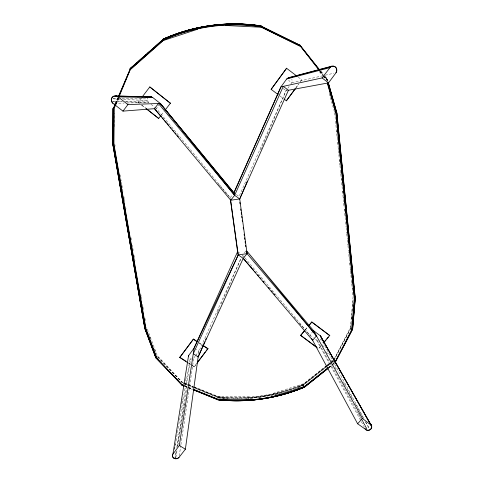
<?xml version="1.0" encoding="UTF-8"?>
<svg xmlns="http://www.w3.org/2000/svg" width="483" height="483" viewBox="0 0 483 483"><rect width="100%" height="100%" fill="white"/><g stroke="black" fill="none" stroke-linecap="round" stroke-linejoin="round"><path stroke-width="0.36" stroke-dasharray="2.42 1.81" d="M188.539 363.228L194.202 366.911L196.418 363.711M114.713 126.643L114.797 113.131M350.743 327.456L353.164 299.007M351.219 325.216L351.413 322.97M351.793 318.478L351.986 316.232M352.373 311.74L352.566 309.494M352.946 305.002L353.2 302.008M127.071 103L148.655 102.481L147.442 100.585L147.713 98.339M198.555 354.069L198.948 351.213L240.939 258.508L223.321 299.116M179.241 455.928L180.787 445.537M180.896 444.795L193.701 358.712M176.132 451.931L175.208 457.884L176.361 451.194M176.826 447.469L190.61 358.941M174.441 449.256L174.918 446.286M175.039 445.543L175.275 444.058M181.686 403.957L182.163 400.987M182.284 400.244L182.52 398.759M185.369 380.936L185.846 377.966M175.878 457.371L176.977 450.717M177.835 445.543L184.198 407.109M184.319 406.366L184.687 404.15M177.128 446.739L187.187 388.036M174.538 449.275L190.103 358.899L189.052 357.921M363.838 418.532L321.05 338.8M115.854 104.358L118.444 98.127M116.252 104.449L118.534 98.955M115.045 103.724L117.707 97.481M115.582 103.767L117.918 98.272M115.968 103.815L118.335 98.266M115.371 103.742L117.737 98.2M115.691 103.905L118.039 98.399M260.663 149.996L286.033 90.701L287.367 88.884M217.03 313.57L217.93 311.505M218.231 310.817L219.729 307.375M221.226 303.934L222.126 301.869M287.838 90.369L286.033 90.701L239.037 196.496L236.259 194.516M290.911 84.042L292.306 81.796L291.847 79.152M334.526 358.458L350.441 327.474L353.055 296.785L348.563 251.812M350.676 328.132L333.892 360.07L332.117 361.477M350.948 328.156L333.94 360.36L332.165 361.767M287.808 88.28L289.136 86.463M295.596 88.22L298.669 84.024M300.432 81.627L301.851 79.87L300.535 81.669M296.133 87.671L298.772 84.072M139.261 103.271L138.084 102.348L141.73 97.554M193.81 357.969L195.096 356.285M195.524 355.717L198.948 351.213L195.935 349.233M194.202 366.911L196.418 364.007M229.691 197.161L156.365 108.53L158.967 105.137M161.4 114.96L164.099 111.446M230.168 197.74L232.317 195.072M244.398 252.754L245.823 251.015M138.084 102.348L139.315 103.205M305.244 329.684L307.128 327.48M305.347 329.949L307.701 327.19M310.545 336.44L309.845 335.142L313.141 331.296M320.398 346.281L318.551 348.835L320.513 346.559M319.824 340.213L320.96 339.271M326.762 365.408L303.729 383.689L273.45 393.301M327.353 364.937L330.897 362.123M331.489 361.652L333.85 359.781M326.804 365.691L303.765 383.979A167.975 162.536 -12.5 0 1 217.616 396.585L193.9 386.998M327.389 365.226L331.525 361.942M193.937 387.294L217.658 396.881A167.987 162.536 -12.5 0 0 303.813 384.269L331.573 362.238M331.628 362.522L303.861 384.553A168.012 162.542 -12.5 0 1 217.694 397.165L188.388 385.325M332.219 362.051L333.988 360.644M326.955 366.531L303.91 384.818A168.048 162.566 -12.5 0 1 217.724 397.431L188.412 385.591M327.546 366.06L334.049 360.904M328.531 367.442L332.618 364.2M333.204 363.741L334.369 362.811M328.549 367.684L332.636 364.442M333.222 363.977L334.387 363.053M328.555 367.871L334.393 363.246M328.531 368.088L333.216 364.309M324.962 76.924C328.084 81.18 327.885 78.892 324.999 76.211M291.792 82.828L322.252 75.879M325.156 75.221L333.856 73.235M327.709 80.613L327.323 79.14L325.759 78.928L323.435 76M315.429 339.326L317.953 340.587M114.417 103.302L124.095 103.072M113.239 101.484L122.235 101.364M125.23 101.321L147.713 101.013M113.04 98.78L118.305 98.792M122.066 98.804L147.647 98.888M249.337 396.833L217.579 396.301L193.858 386.708M111.736 101.502L122.29 101.78M126.051 101.883L148.655 102.481M137.19 97.82L142.449 98.079M113.034 98.846L119.766 99.19M123.503 99.377L147.442 100.585M190.103 358.899L192.149 359.062M184.657 385.784L192.934 389.123M184.699 386.02L192.288 389.081M184.741 386.207L192.325 389.268M184.778 386.34L186.879 387.245M187.537 387.457L192.385 389.467M183.395 382.476L182 381.914L157.186 355.47L146.633 327.245M184.089 382.759L187.579 384.172M188.279 384.45L193.158 386.424M157.657 356.714L182.043 382.204L183.437 382.765M184.132 383.049L187.621 384.462M188.316 384.74L193.2 386.714M185.569 383.907L187.658 384.752M188.358 385.036L193.242 387.01M183.504 383.351L187.694 385.042M183.528 383.617L187.718 385.307M188.545 362.932L194.202 366.615M199.123 342.809L202.268 344.88M199.129 343.087L202.274 345.158M237.594 251.673L240.045 253.376M306.886 331.73L309.845 335.142L313.195 337.653M279.917 95.96L283.43 98.604M283.213 88.57L286.033 90.701M288.599 80.407L289.993 81.458M298.228 77.147L301.851 79.87M141.664 105.046L145.788 108.264M141.616 105.113L145.739 108.337M151.028 104.34L153.992 106.671M154.59 107.135L156.365 108.53M157.41 356.804L182.109 382.784M294.545 317.512L295.536 318.647M299.484 323.199L304.912 329.454M218.449 183.951L221.866 187.972M222.355 188.551L224.311 190.845M224.8 191.419L226.75 193.719M227.239 194.293L229.685 197.167M242.979 255.652L244.434 257.379M244.917 257.952L309.845 335.142M320.03 71.357L322.801 74.841M323.266 75.42L326.043 78.91M321.273 71.526L324.534 75.626M320.549 71.049L322.873 73.977M324.733 76.314L327.057 79.242L327.462 80.685M319.71 71.309L322.964 75.414M320.277 71.013L323.091 74.557M319.861 71.164L323.061 75.276M323.519 75.861L326.267 79.381M319.583 71.895L322.354 75.451M322.819 76.042L325.125 79.001M322.403 344.826L323.876 347.458M326.454 352.065L327.559 354.045M330.873 359.968L331.978 361.942M334.924 367.213L336.029 369.187M343.395 382.355L344.131 383.671M344.5 384.329L345.605 386.303M347.078 388.936L352.234 398.155M355.548 404.084L363.651 418.568M365.492 421.858L369.175 428.445L365.619 421.834M317.434 340.612L361.006 418.501M361.375 419.153L366.863 428.976L361.538 418.978M316.546 340.165L364.369 427.129M358.326 412.995L361.181 418.314M362.328 420.349L366.893 428.958M149.766 336.482L150.557 338.601M154.518 349.185L155.309 351.304M327.214 79.2L327.625 80.649M326.58 78.898L326.985 80.335M326.466 78.892L326.87 80.323M329.189 93.346L334.465 111.99M303.813 384.269L304.006 385.223A168.156 162.65 -12.5 0 1 297.836 387.686M242.496 255.072L242.786 256.388M114.743 143.892L115.129 146.108M120.116 174.912L120.629 177.865M120.756 178.607L121.269 181.56M121.396 182.296L121.776 184.512M121.909 185.255L122.416 188.207M122.543 188.944L123.056 191.902M123.823 196.333L124.209 198.549M124.336 199.286L124.849 202.238M125.616 206.67L125.997 208.885M130.984 237.69L131.497 240.655M132.27 245.098L132.65 247.32M132.783 248.057L133.296 251.021M134.063 255.459L134.449 257.68M134.576 258.423L135.089 261.388M140.728 293.96L141.114 296.182M141.241 296.924L141.754 299.883M142.521 304.326L142.908 306.548M143.034 307.291L143.548 310.249M144.96 318.394L145.341 320.615M217.658 396.881L217.767 397.847M336.778 130.603L336.923 132.094M337.375 136.58L337.52 138.072M337.967 142.557L338.118 144.049M338.565 148.535L338.716 150.026M339.09 153.763L339.314 156.003M339.682 159.74L339.905 161.98M340.95 172.443L341.101 173.934M341.547 178.42L341.698 179.911M342.145 184.397L342.296 185.889M342.815 191.117L342.966 192.614M343.413 197.094L343.564 198.591M344.011 203.071L344.156 204.569M344.608 209.054L344.753 210.552M345.206 215.05L345.351 216.553M349.39 257.034L349.541 258.532M349.994 263.03L350.139 264.527M350.592 269.025L350.815 271.277M351.189 275.026L351.413 277.272M351.859 281.77L352.01 283.273M352.457 287.771L352.608 289.269M353.061 293.767L353.206 295.264M334.665 112.708L339.893 165.005M339.966 165.747L344.144 207.587M344.294 209.085L345.496 221.075M345.568 221.83L346.094 227.076M346.166 227.825L346.691 233.072M346.764 233.82L347.289 239.067M347.368 239.816L347.887 245.062M347.965 245.817L348.491 251.063M303.958 385.042A168.096 162.602 -12.5 0 1 295.711 388.278M281.553 392.739A168.096 162.602 -12.5 0 1 245.116 398.475M228.067 398.481A168.096 162.602 -12.5 0 1 217.748 397.666M278.009 393.844A168.156 162.65 -12.5 0 1 248.093 398.487M225.126 398.493A168.156 162.65 -12.5 0 1 218.497 397.926"/><path stroke-width="0.72" d="M187.911 362.818L179.736 357.498L193.46 339.078L197.239 341.566M113.433 108.168L112.98 108.572L112.823 144.127L144.912 328.748M112.98 108.572L112.931 144.145L145.021 328.826L155.937 357.951L181.946 384.909L184.011 385.742M113.239 143.493L113.263 138.983M115.292 104.455L113.535 108.578L113.342 144.139L145.419 328.917L156.335 358.054M113.819 108.548L113.62 144.121L145.685 328.929L156.601 358.066M118.619 96.123L130.144 69.099L163.145 39.902L163.079 39.195A171.598 168.41 -14.1 0 1 261.08 25.919L261.255 26.607L300.553 45.885L319.619 69.878M327.969 368.475L304.592 387.058A169.122 163.526 -12.5 0 1 217.887 399.755L193.707 389.823M260.681 26.414L261.08 25.919M179.736 357.498L193.46 339.078M334.973 362.588L352.626 329.225M351.968 329.75L354.619 298.838L336.174 113.324L327.589 82.949M352.21 329.666L354.86 298.754L336.434 113.27L327.854 82.901M352.542 329.454L355.198 298.56L336.802 113.167L328.235 82.816M352.62 329.34L355.277 298.349M230.445 198.978L238.24 254.909L194.124 348.05L188.539 355.699L172.992 453.67L172.328 455.861L173.403 457.938L175.631 458.85L178.1 458.24L179.018 457.407L185.375 449.238L198.356 355.494M179.018 457.407L176.959 458.729L174.411 458.56L172.666 457.015L172.443 454.732L179.344 445.477L194.124 348.05L237.594 251.673L230.373 199.219M193.737 389.956L217.875 399.755A169.189 163.592 -12.5 0 0 304.61 387.052L327.975 368.336M182.079 385.301L181.946 384.909M161.322 116.723L154.482 108.675L158.448 103.507L234.641 195.337L234.038 192.934L160.271 103.44L152.556 97.373L117.894 96.757L115.153 95.827L112.479 96.896L111.235 99.371L111.911 102.233L112.925 103.338L122.966 111.126L154.482 108.675L230.717 200.216L234.641 195.337L283.273 86.36L288.436 90.261L328.518 82.877L336.029 72.74L336.911 69.975L335.854 67.288L333.433 66.038L330.65 66.726L322.07 77.932L280.955 86.868L233.832 192.789L234.641 195.337L239.719 198.948L247.079 253.647L316.456 335.86L312.634 340.316L243.215 258.357L238.24 254.909L237.594 251.673M149.827 86.916L170.402 103.253L149.784 86.964L142.135 97.023M115.564 105.052L114.127 108.512L113.928 144.085L145.981 328.905L156.884 358.048L181.898 384.673L183.969 385.506M119.307 96.051L130.229 69.739L163.23 40.542L197.68 29.209M371.216 427.872L371.765 426.356L320.314 335.782L313.612 330.746L246.783 251.009L316.456 335.86M118.794 96.208L130.187 69.407L163.182 40.21A171.791 168.531 -14.1 0 1 261.303 26.915L300.607 46.193L319.341 69.83M115.075 104.437L113.306 108.597L113.113 144.151L145.196 328.887L156.112 358.012L181.988 385.096L184.053 385.929M230.717 200.216L239.719 198.948L247.393 181.022M146.325 108.796L158.696 118.474L146.373 108.723M246.614 251.721L247.079 253.647L238.24 254.909L193.266 353.719L198.163 356.925L204.75 341.783M205.649 339.718L206.247 338.341M234.34 192.246L280.955 86.868L286.709 78.971L288.538 77.715L331.954 66.141L334.761 66.455L336.603 68.489L336.705 71.412L336.029 72.74M239.719 198.948L288.436 90.261M198.163 356.925L243.215 258.357L247.079 253.647M335.299 361.682L351.69 329.811L354.341 298.899L335.872 113.372L327.287 82.998M334.979 362.781L352.403 329.563L355.059 298.663L336.651 113.215L328.078 82.859M271.132 89.355L286.594 68.248L271.132 89.355L278.244 94.698M295.155 88.818L286.365 100.802L295.252 88.872M122.966 111.126L127.935 104.576L160.271 103.44L233.832 192.789M197.299 362.552L205.275 352.095M206.156 350.936L207.931 348.611L202.896 345.297M196.859 363.421L207.931 348.611M158.696 118.474L160.978 115.467M165.452 109.695L170.427 103.187M317.355 347.941L300.637 335.462L304.308 330.783M309.005 325.276L311.831 321.968L329.72 335.462L323.948 342.568M300.637 335.462L304.876 330.499M309.108 325.536L311.831 321.968M323.833 342.296L325.796 340.014M326.78 338.879L328.253 337.17M371.282 424.533L371.699 425.583L371.288 428.65L369.41 430.166L366.905 430.293L357.637 423.784L362.383 418.453L313.612 330.746M130.187 69.407L130.102 68.61L163.085 39.419A171.713 168.501 -14.1 0 1 261.158 26.136L300.444 45.408L300.607 46.193M132.825 66.376L130.102 68.61M135.083 64.378L136.212 63.376M139.032 60.876L146.373 54.38M147.502 53.384L149.76 51.385M151.457 49.888L153.147 48.385M155.973 45.891L162.747 39.89M130.12 68.828L163.109 39.636A171.749 168.525 -14.1 0 1 261.206 26.348L300.498 45.619M130.615 68.568L132.312 67.071M147.55 53.589L149.241 52.086M151.499 50.093L152.628 49.091M327.945 367.907L304.586 386.436L274.072 396.12M327.963 368.143L304.61 386.666A169.346 163.773 -12.5 0 1 217.797 399.381L193.665 389.636M331.954 66.141L329.581 67.759L286.709 78.971M288.128 77.998L331.362 66.551M163.079 39.195L163.254 39.171A170.668 167.547 -14.2 0 1 248.093 24.5M113.535 108.578L113.125 108.603M150.968 96.835L152.556 97.373M112.925 103.338L111.332 100.899L111.645 98.001L113.674 96.135L116.578 96.051L117.894 96.757L151.541 96.823L115.769 96.039L128.436 96.358M249.771 399.683L217.761 399.145L193.623 389.407M129.927 96.395L147.81 96.848M225.253 25.478L261.345 27.247L300.649 46.519L318.949 69.993M299.744 45.13L300.444 45.408M288.538 77.715L289.649 77.835M182.025 385.229L184.12 386.134M265.384 28.515L268.077 29.831M173.137 457.425L175.039 458.602M179.344 445.477L185.375 449.238M179.748 357.209L186.033 361.302M193.46 339.35L197.239 341.837M202.908 345.574L207.944 348.889M362.383 418.453L371.361 425.312L371.741 427.558L370.491 429.538L368.118 430.438L365.818 429.761L365.094 428.445M300.541 335.19L316.649 347.223M284.016 99.045L286.449 100.869M311.933 322.227L329.841 335.727M286.504 68.218L297.057 76.254M322.07 77.932L328.518 82.877M117.894 96.757L127.935 104.576M243.215 258.357L253.581 270.299M254.565 271.44L255.555 272.575M257.53 274.851L258.514 275.986M259.999 277.695L260.983 278.836M262.957 281.106L263.947 282.247M268.385 287.367L269.375 288.502M271.349 290.778L272.334 291.913M273.819 293.622L274.803 294.757M162.3 117.87L163.761 119.597M164.739 120.744L166.206 122.471M167.178 123.618L168.645 125.338M170.113 127.065L171.085 128.212M172.552 129.939L173.53 131.086M174.991 132.813L175.969 133.96M177.436 135.687L178.408 136.834M160.271 103.44L234.641 195.337M321.316 337.369L320.314 335.782L371.457 425.885L321.086 337.007M311.589 338.378L357.637 423.784M217.875 399.755L217.857 399.695A169.249 163.659 -12.5 0 0 304.622 386.986L304.592 387.058M155.822 357.861L144.864 328.651L112.787 144.091M163.254 39.171L163.314 39.395A170.535 167.414 -14.1 0 1 196.038 28.473M328.138 82.032L336.892 113.119M239.834 202.407L240.033 203.886M240.727 209.054L240.926 210.534M241.228 212.749L241.428 214.229M241.723 216.444L241.923 217.924M242.225 220.139L242.424 221.619M243.215 227.529L243.414 229.008M244.114 234.177L244.313 235.656M244.609 237.871L244.809 239.351M245.11 241.566L245.304 243.046M245.606 245.261L245.805 246.741M336.905 113.082L355.271 298.452M188.539 355.699L188.587 356.188M200.415 27.537A170.535 167.414 -14.1 0 1 201.882 27.253M204.086 26.849A170.535 167.414 -14.1 0 1 205.559 26.595M207.038 26.354A170.535 167.414 -14.1 0 1 209.254 26.01M210.739 25.804A170.535 167.414 -14.1 0 1 212.961 25.508M214.446 25.333A170.535 167.414 -14.1 0 1 215.937 25.164M218.165 24.941A170.535 167.414 -14.1 0 1 219.656 24.808M221.884 24.633A170.535 167.414 -14.1 0 1 223.369 24.536M229.334 24.259A170.535 167.414 -14.1 0 1 233.826 24.186M239.085 24.253A170.535 167.414 -14.1 0 1 243.589 24.434M249.572 24.856A170.535 167.414 -14.1 0 1 253.297 25.225M259.208 25.985A170.535 167.414 -14.1 0 1 260.675 26.203M163.278 39.25A170.602 167.48 -14.2 0 1 227.082 24.186M229.328 24.108A170.602 167.48 -14.2 0 1 236.827 24.053M239.079 24.102A170.602 167.48 -14.2 0 1 246.584 24.47M249.578 24.705A170.602 167.48 -14.2 0 1 256.268 25.43M259.214 25.834A170.602 167.48 -14.2 0 1 260.681 26.052M249.59 24.627A170.668 167.547 -14.2 0 1 257.759 25.545M259.232 25.756A170.668 167.547 -14.2 0 1 260.699 25.973M164.033 39.298A170.475 167.347 -14.1 0 1 174.454 35.078M304.562 386.998A169.056 163.459 -12.5 0 1 246.885 400.419M242.43 400.618A169.056 163.459 -12.5 0 1 217.887 399.689M163.139 39.902A171.779 168.537 -14.1 0 1 261.255 26.607M163.079 39.274A171.658 168.458 -14.1 0 1 261.116 25.991M304.622 386.853A169.304 163.719 -12.5 0 1 217.833 399.562"/></g></svg>
